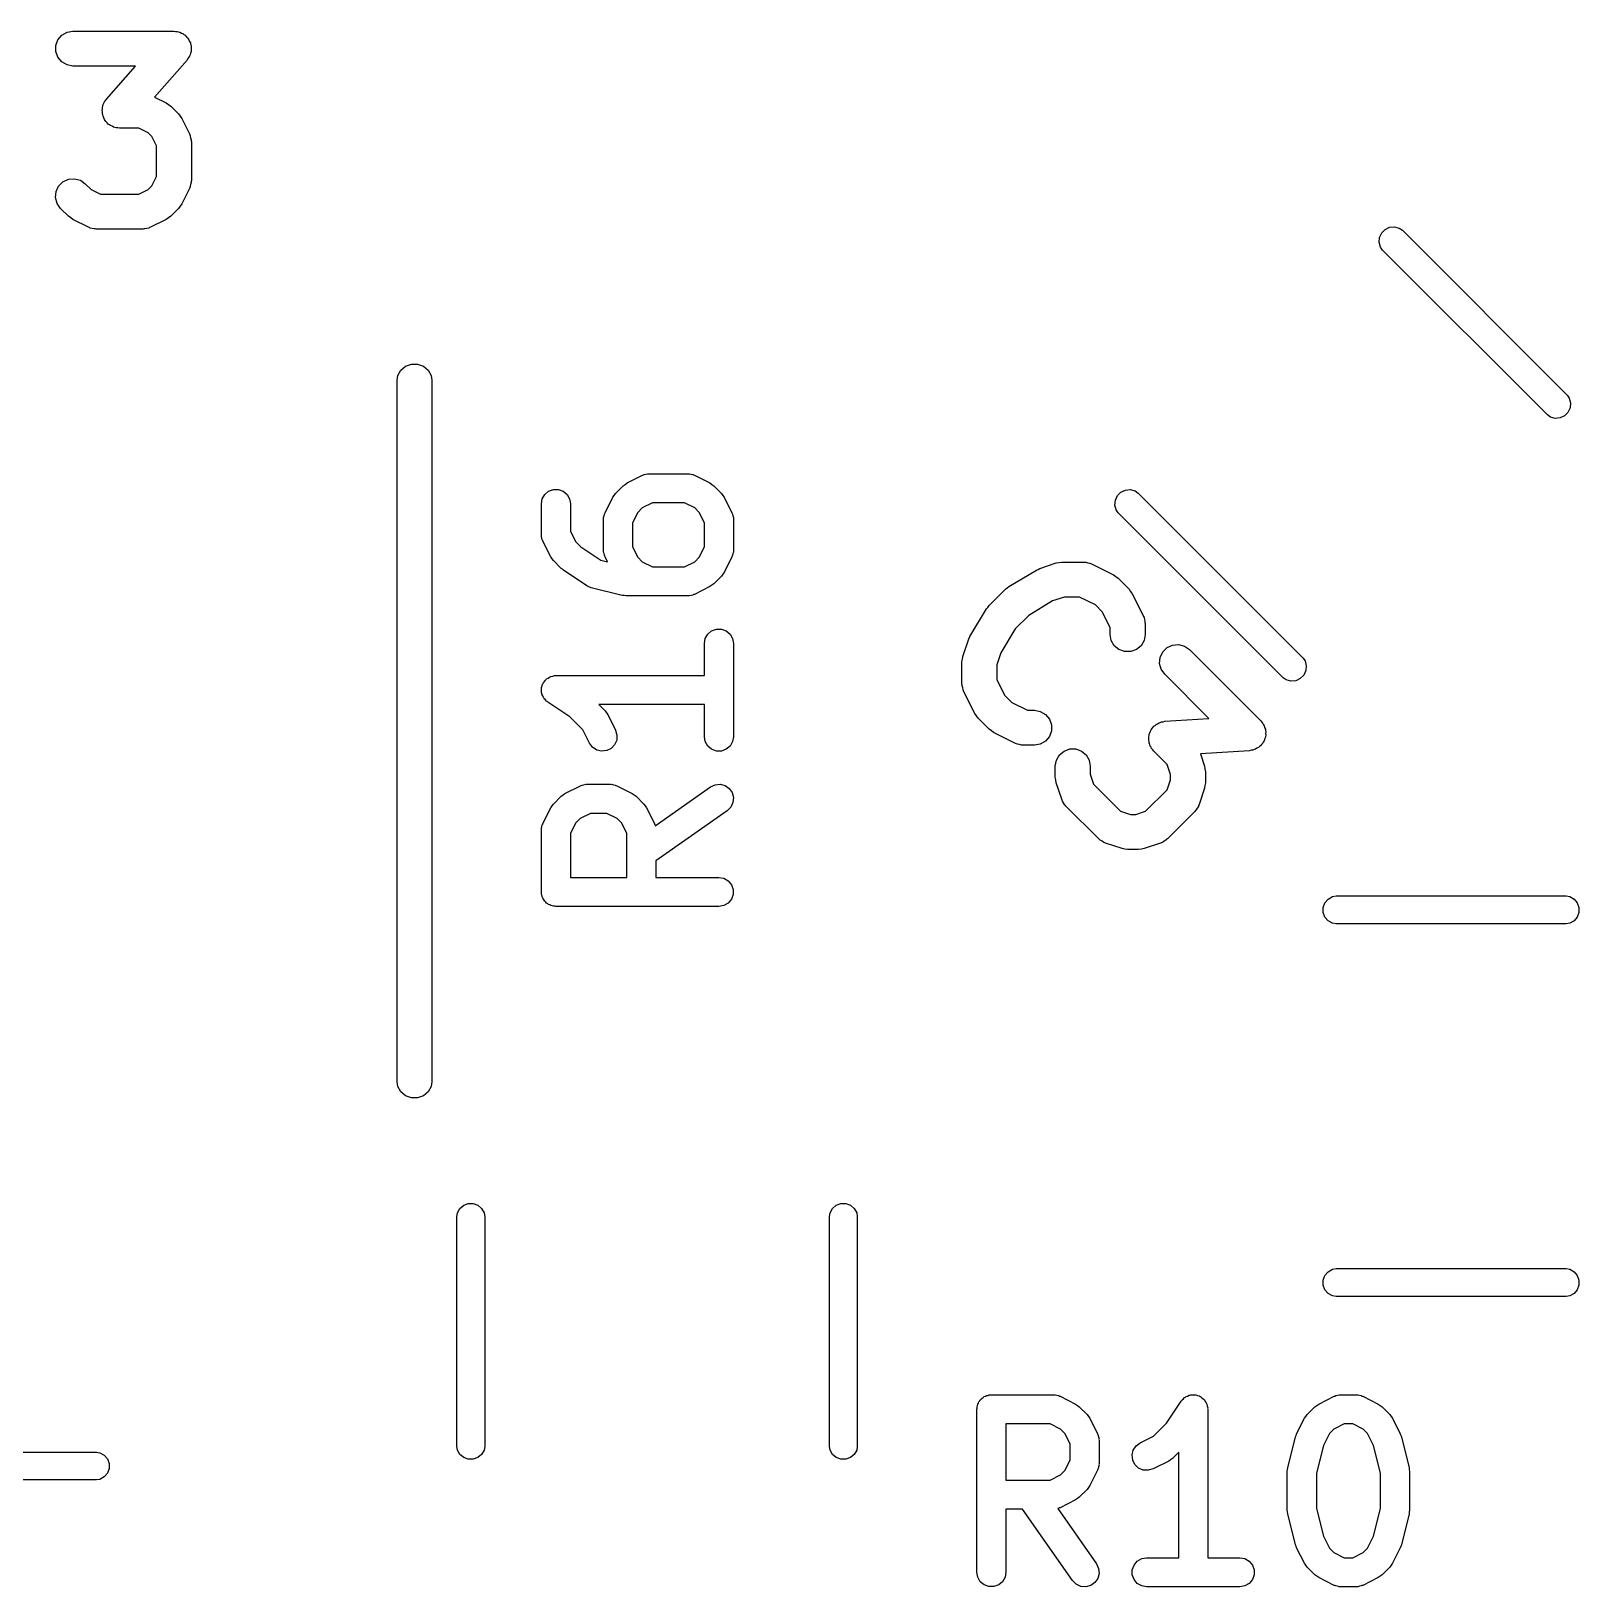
# Model space of a CAD drawing. Extents: x 53.5 to 86.5, y -85.9 to -41.
# Drawn here: x 62.44 to 69.08, y -76.93 to -70.26 of the extents above; entities that cross this region are included whole.
import ezdxf

# ---------------------------------------------------------------- set-up
doc = ezdxf.new("R2010")
doc.units = 0
doc.header["$MEASUREMENT"] = 0
doc.layers.add('BLACK', color=7, linetype='CONTINUOUS')

msp = doc.modelspace()

# ---------------------------------------------------------------- linework, layer by layer
at = {"layer": 'BLACK', "linetype": 'CONTINUOUS'}
for p, q in [((62.5691, -70.2728), (62.5917, -70.2598)), ((62.5917, -70.2598), (62.6173, -70.2553)), ((62.6173, -70.2553), (63.0507, -70.2553)), ((63.0507, -70.2553), (63.0579, -70.2565)), ((63.0579, -70.2565), (63.0652, -70.2567)), ((63.0652, -70.2567), (63.0706, -70.2588)), ((63.0706, -70.2588), (63.0763, -70.2598)), ((63.0763, -70.2598), (63.0827, -70.2635)), ((63.0827, -70.2635), (63.0895, -70.2661)), ((63.0895, -70.2661), (63.0939, -70.2699)), ((62.5435, -70.3172), (62.5524, -70.2928)), ((62.5435, -70.3433), (62.5435, -70.3172)), ((62.5524, -70.2928), (62.5691, -70.2728)), ((63.0939, -70.2699), (63.0989, -70.2728)), ((63.0989, -70.2728), (63.1036, -70.2784)), ((63.1036, -70.2784), (63.1091, -70.2833)), ((63.1091, -70.2833), (63.1119, -70.2883)), ((63.1119, -70.2883), (63.1156, -70.2928)), ((63.1156, -70.2928), (63.1181, -70.2997)), ((63.1181, -70.2997), (63.1217, -70.3061)), ((63.1217, -70.3061), (63.1225, -70.3118)), ((63.1225, -70.3118), (63.1245, -70.3172)), ((63.1245, -70.3172), (63.1245, -70.3246)), ((63.1245, -70.3246), (63.1256, -70.3318)), ((63.1256, -70.3318), (63.1245, -70.3375)), ((62.5524, -70.3678), (62.5435, -70.3433)), ((62.5691, -70.3877), (62.5524, -70.3678)), ((62.5917, -70.4007), (62.5691, -70.3877)), ((62.6173, -70.4053), (62.5917, -70.4007)), ((63.1071, -70.3797), (62.9681, -70.5385)), ((63.1109, -70.3734), (63.1071, -70.3797)), ((63.1156, -70.3678), (63.1109, -70.3734)), ((63.1176, -70.3623), (63.1156, -70.3678)), ((63.1206, -70.3574), (63.1176, -70.3623)), ((63.122, -70.3502), (63.1206, -70.3574)), ((63.1245, -70.3433), (63.122, -70.3502)), ((63.1245, -70.3375), (63.1245, -70.3433)), ((62.8854, -70.4053), (62.6173, -70.4053)), ((62.7609, -70.5475), (62.8854, -70.4053)), ((62.7423, -70.5954), (62.7435, -70.5897)), ((62.7435, -70.6026), (62.7423, -70.5954)), ((62.7435, -70.5839), (62.746, -70.577)), ((62.7435, -70.5897), (62.7435, -70.5839)), ((62.746, -70.577), (62.7474, -70.5698)), ((62.7474, -70.5698), (62.7504, -70.5649)), ((62.7504, -70.5649), (62.7524, -70.5594)), ((62.7524, -70.5594), (62.7571, -70.5538)), ((62.7571, -70.5538), (62.7609, -70.5475)), ((62.9681, -70.5385), (63.0175, -70.5632)), ((63.0175, -70.5632), (63.0272, -70.5703)), ((63.0272, -70.5703), (63.037, -70.5772)), ((63.037, -70.5772), (63.0704, -70.6106)), ((62.7435, -70.61), (62.7435, -70.6026)), ((62.7455, -70.6154), (62.7435, -70.61)), ((62.7463, -70.6211), (62.7455, -70.6154)), ((62.7499, -70.6275), (62.7463, -70.6211)), ((62.7524, -70.6344), (62.7499, -70.6275)), ((62.7561, -70.6389), (62.7524, -70.6344)), ((62.7589, -70.6439), (62.7561, -70.6389)), ((62.7644, -70.6488), (62.7589, -70.6439)), ((62.7691, -70.6544), (62.7644, -70.6488)), ((62.7741, -70.6573), (62.7691, -70.6544)), ((62.7785, -70.6611), (62.7741, -70.6573)), ((62.7853, -70.6637), (62.7785, -70.6611)), ((62.7917, -70.6674), (62.7853, -70.6637)), ((62.7974, -70.6684), (62.7917, -70.6674)), ((62.8028, -70.6705), (62.7974, -70.6684)), ((63.0704, -70.6106), (63.0773, -70.6204)), ((63.0773, -70.6204), (63.0844, -70.6301)), ((63.0844, -70.6301), (63.1177, -70.6967)), ((62.8101, -70.6707), (62.8028, -70.6705)), ((62.8173, -70.6719), (62.8101, -70.6707)), ((62.8996, -70.6719), (62.8173, -70.6719)), ((62.9396, -70.6919), (62.8996, -70.6719)), ((62.9557, -70.708), (62.9396, -70.6919)), ((62.9757, -70.748), (62.9557, -70.708)), ((63.1177, -70.6967), (63.119, -70.7009)), ((63.119, -70.7009), (63.1211, -70.7046)), ((63.1211, -70.7046), (63.1227, -70.7133)), ((63.1227, -70.7133), (63.1252, -70.7217)), ((63.1252, -70.7217), (63.1249, -70.726)), ((63.1249, -70.726), (63.1257, -70.7303)), ((63.1257, -70.7303), (63.1257, -70.8969)), ((62.9757, -70.8792), (62.9757, -70.748)), ((62.5449, -70.9442), (62.5559, -70.9206)), ((62.5559, -70.9206), (62.5743, -70.9022)), ((62.5743, -70.9022), (62.5979, -70.8912)), ((62.5979, -70.8912), (62.6239, -70.8889)), ((62.6239, -70.8889), (62.649, -70.8956)), ((62.649, -70.8956), (62.6704, -70.9106)), ((62.6704, -70.9106), (62.6951, -70.9353)), ((62.6951, -70.9353), (62.735, -70.9553)), ((62.8996, -70.9553), (62.9396, -70.9353)), ((62.9396, -70.9353), (62.9557, -70.9192)), ((62.9557, -70.9192), (62.9757, -70.8792)), ((63.1177, -70.9305), (63.0844, -70.9971)), ((63.119, -70.9263), (63.1177, -70.9305)), ((63.1211, -70.9226), (63.119, -70.9263)), ((63.1227, -70.9139), (63.1211, -70.9226)), ((63.1252, -70.9055), (63.1227, -70.9139)), ((63.1257, -70.8969), (63.1249, -70.9012)), ((63.1249, -70.9012), (63.1252, -70.9055)), ((62.5426, -70.9701), (62.5449, -70.9442)), ((62.5494, -70.9953), (62.5426, -70.9701)), ((62.5643, -71.0166), (62.5494, -70.9953)), ((62.735, -70.9553), (62.8996, -70.9553)), ((63.0844, -70.9971), (63.0773, -71.0068)), ((62.5976, -71.05), (62.5643, -71.0166)), ((62.6075, -71.0569), (62.5976, -71.05)), ((62.6171, -71.064), (62.6075, -71.0569)), ((62.6838, -71.0973), (62.6171, -71.064)), ((63.0175, -71.064), (62.9509, -71.0973)), ((63.0272, -71.0569), (63.0175, -71.064)), ((63.037, -71.05), (63.0272, -71.0569)), ((63.0704, -71.0166), (63.037, -71.05)), ((63.0773, -71.0068), (63.0704, -71.0166)), ((62.6879, -71.0986), (62.6838, -71.0973)), ((62.6917, -71.1007), (62.6879, -71.0986)), ((62.7003, -71.1023), (62.6917, -71.1007)), ((62.7088, -71.1048), (62.7003, -71.1023)), ((62.7131, -71.1045), (62.7088, -71.1048)), ((62.7173, -71.1053), (62.7131, -71.1045)), ((62.9173, -71.1053), (62.7173, -71.1053)), ((62.9216, -71.1045), (62.9173, -71.1053)), ((62.9259, -71.1048), (62.9216, -71.1045)), ((62.9343, -71.1023), (62.9259, -71.1048)), ((62.943, -71.1007), (62.9343, -71.1023)), ((62.9467, -71.0986), (62.943, -71.1007)), ((62.9509, -71.0973), (62.9467, -71.0986)), ((68.2287, -71.1407), (68.2376, -71.1216)), ((68.2376, -71.1216), (68.2526, -71.1066)), ((68.2526, -71.1066), (68.2718, -71.0977)), ((68.2718, -71.0977), (68.2928, -71.0958)), ((68.2928, -71.0958), (68.3133, -71.1013)), ((68.3133, -71.1013), (68.3263, -71.1104)), ((68.3263, -71.1104), (69.034, -71.8184)), ((68.2268, -71.1618), (68.2287, -71.1407)), ((68.2323, -71.1822), (68.2268, -71.1618)), ((68.2414, -71.1952), (68.2323, -71.1822)), ((68.9491, -71.9032), (68.2414, -71.1952)), ((64.009, -71.7534), (64.0124, -71.734)), ((64.0124, -71.734), (64.0257, -71.711)), ((64.0257, -71.711), (64.0459, -71.694)), ((64.0459, -71.694), (64.0708, -71.685)), ((64.0708, -71.685), (64.0972, -71.685)), ((64.0972, -71.685), (64.1221, -71.694)), ((64.1221, -71.694), (64.1423, -71.711)), ((64.1423, -71.711), (64.1556, -71.734)), ((64.1556, -71.734), (64.159, -71.7534)), ((64.009, -74.7666), (64.009, -71.7534)), ((64.159, -71.7534), (64.159, -74.7666)), ((69.034, -71.8184), (69.0431, -71.8314)), ((69.0431, -71.8314), (69.0485, -71.8518)), ((69.0485, -71.8518), (69.0467, -71.8729)), ((68.9621, -71.9123), (68.9491, -71.9032)), ((68.9825, -71.9178), (68.9621, -71.9123)), ((69.0036, -71.916), (68.9825, -71.9178)), ((69.0228, -71.907), (69.0036, -71.916)), ((69.0377, -71.8921), (69.0228, -71.907)), ((69.0467, -71.8729), (69.0377, -71.8921)), ((64.9806, -72.207), (64.9888, -72.2013)), ((64.9888, -72.2013), (64.9968, -72.1953)), ((64.9968, -72.1953), (65.0635, -72.162)), ((65.0635, -72.162), (65.067, -72.1609)), ((65.067, -72.1609), (65.0701, -72.1591)), ((65.0701, -72.1591), (65.0773, -72.1579)), ((65.0773, -72.1579), (65.0843, -72.1558)), ((65.0843, -72.1558), (65.0879, -72.156)), ((65.0879, -72.156), (65.0915, -72.1554)), ((65.0915, -72.1554), (65.2581, -72.1554)), ((65.2581, -72.1554), (65.2617, -72.156)), ((65.2617, -72.156), (65.2653, -72.1558)), ((65.2653, -72.1558), (65.2723, -72.1579)), ((65.2723, -72.1579), (65.2795, -72.1591)), ((65.2795, -72.1591), (65.2826, -72.1609)), ((65.2826, -72.1609), (65.2861, -72.162)), ((65.2861, -72.162), (65.3528, -72.1953)), ((65.3528, -72.1953), (65.3608, -72.2013)), ((65.3608, -72.2013), (65.369, -72.207)), ((64.629, -72.2845), (64.6327, -72.2632)), ((64.6327, -72.2632), (64.6436, -72.2444)), ((64.6436, -72.2444), (64.6602, -72.2304)), ((64.6602, -72.2304), (64.6806, -72.223)), ((64.6806, -72.223), (64.7023, -72.223)), ((64.7023, -72.223), (64.7227, -72.2304)), ((64.7227, -72.2304), (64.7393, -72.2444)), ((64.7393, -72.2444), (64.7502, -72.2632)), ((64.7502, -72.2632), (64.754, -72.2845)), ((64.9022, -72.3232), (64.9356, -72.2566)), ((64.9356, -72.2566), (64.9415, -72.2485)), ((64.9415, -72.2485), (64.9473, -72.2403)), ((64.9473, -72.2403), (64.9806, -72.207)), ((65.369, -72.207), (65.4023, -72.2403)), ((65.4023, -72.2403), (65.4081, -72.2485)), ((65.4081, -72.2485), (65.414, -72.2566)), ((65.414, -72.2566), (65.4474, -72.3233)), ((67.0921, -72.2899), (67.0939, -72.2689)), ((67.0939, -72.2689), (67.1029, -72.2497)), ((67.1029, -72.2497), (67.1178, -72.2347)), ((67.1178, -72.2347), (67.137, -72.2258)), ((67.137, -72.2258), (67.1581, -72.2239)), ((67.1581, -72.2239), (67.1785, -72.2294)), ((67.1785, -72.2294), (67.1915, -72.2385)), ((67.1915, -72.2385), (67.8992, -72.9465)), ((64.629, -72.4179), (64.629, -72.2845)), ((64.754, -72.2845), (64.754, -72.4031)), ((64.896, -72.3441), (64.8981, -72.337)), ((64.8981, -72.337), (64.8994, -72.3298)), ((64.8994, -72.3298), (64.9012, -72.3267)), ((64.9012, -72.3267), (64.9022, -72.3232)), ((65.0428, -72.3216), (65.0206, -72.366)), ((65.0618, -72.3026), (65.0428, -72.3216)), ((65.1062, -72.2804), (65.0618, -72.3026)), ((65.2434, -72.2804), (65.1062, -72.2804)), ((65.2878, -72.3026), (65.2434, -72.2804)), ((65.3068, -72.3216), (65.2878, -72.3026)), ((65.329, -72.366), (65.3068, -72.3216)), ((65.4474, -72.3233), (65.4484, -72.3267)), ((65.4484, -72.3267), (65.4502, -72.3298)), ((65.4502, -72.3298), (65.4515, -72.337)), ((65.4515, -72.337), (65.4536, -72.3441)), ((67.0975, -72.3104), (67.0921, -72.2899)), ((67.1066, -72.3233), (67.0975, -72.3104)), ((67.8144, -73.0314), (67.1066, -72.3233)), ((64.754, -72.4031), (64.7762, -72.4475)), ((64.8956, -72.3512), (64.8963, -72.3477)), ((64.8956, -72.4845), (64.8956, -72.3512)), ((64.8963, -72.3477), (64.896, -72.3441)), ((65.0206, -72.366), (65.0206, -72.4698)), ((65.329, -72.4698), (65.329, -72.366)), ((65.4536, -72.3441), (65.4533, -72.3477)), ((65.4533, -72.3477), (65.454, -72.3512)), ((65.454, -72.3512), (65.454, -72.4845)), ((64.6296, -72.4214), (64.629, -72.4179)), ((64.6294, -72.425), (64.6296, -72.4214)), ((64.6315, -72.432), (64.6294, -72.425)), ((64.6327, -72.4392), (64.6315, -72.432)), ((64.6345, -72.4424), (64.6327, -72.4392)), ((64.6356, -72.4458), (64.6345, -72.4424)), ((64.6689, -72.5125), (64.6356, -72.4458)), ((64.7762, -72.4475), (64.798, -72.4693)), ((64.798, -72.4693), (64.8838, -72.5265)), ((65.0206, -72.4698), (65.0428, -72.5142)), ((65.3068, -72.5142), (65.329, -72.4698)), ((64.6749, -72.5205), (64.6689, -72.5125)), ((64.6806, -72.5287), (64.6749, -72.5205)), ((64.7139, -72.5621), (64.6806, -72.5287)), ((64.8838, -72.5265), (64.9129, -72.5338)), ((64.8963, -72.4881), (64.8956, -72.4845)), ((64.896, -72.4917), (64.8963, -72.4881)), ((64.8981, -72.4987), (64.896, -72.4917)), ((64.8994, -72.5059), (64.8981, -72.4987)), ((64.9012, -72.509), (64.8994, -72.5059)), ((64.9022, -72.5125), (64.9012, -72.509)), ((64.9129, -72.5338), (64.9022, -72.5125)), ((65.0428, -72.5142), (65.0618, -72.5332)), ((65.0618, -72.5332), (65.1062, -72.5554)), ((65.2434, -72.5554), (65.2878, -72.5332)), ((65.2878, -72.5332), (65.3068, -72.5142)), ((65.4474, -72.5125), (65.414, -72.5792)), ((65.4484, -72.509), (65.4474, -72.5125)), ((65.4502, -72.5059), (65.4484, -72.509)), ((65.4515, -72.4987), (65.4502, -72.5059)), ((65.4536, -72.4917), (65.4515, -72.4987)), ((65.454, -72.4845), (65.4533, -72.4881)), ((65.4533, -72.4881), (65.4536, -72.4917)), ((66.7693, -72.5623), (66.8401, -72.5387)), ((66.8401, -72.5387), (66.8519, -72.537)), ((66.8519, -72.537), (66.8638, -72.5349)), ((66.8638, -72.5349), (66.9581, -72.5349)), ((66.9581, -72.5349), (66.9623, -72.5356)), ((66.9623, -72.5356), (66.9666, -72.5354)), ((66.9666, -72.5354), (66.9751, -72.5379)), ((66.9751, -72.5379), (66.9837, -72.5394)), ((64.719, -72.5656), (64.7139, -72.5621)), ((64.7235, -72.5699), (64.719, -72.5656)), ((64.8235, -72.6365), (64.7235, -72.5699)), ((65.1062, -72.5554), (65.2434, -72.5554)), ((65.4023, -72.5954), (65.369, -72.6287)), ((65.4081, -72.5872), (65.4023, -72.5954)), ((65.414, -72.5792), (65.4081, -72.5872)), ((66.6366, -72.6399), (66.7545, -72.5691)), ((66.7545, -72.5691), (66.7621, -72.5662)), ((66.7621, -72.5662), (66.7693, -72.5623)), ((66.9837, -72.5394), (66.9875, -72.5416)), ((66.9875, -72.5416), (66.9916, -72.5428)), ((66.9916, -72.5428), (67.0859, -72.5899)), ((67.0859, -72.5899), (67.0955, -72.5971)), ((67.0955, -72.5971), (67.1054, -72.604)), ((67.1054, -72.604), (67.1525, -72.6511)), ((64.8332, -72.6408), (64.8235, -72.6365)), ((64.843, -72.6452), (64.8332, -72.6408)), ((64.9763, -72.6785), (64.843, -72.6452)), ((65.3528, -72.6404), (65.2861, -72.6738)), ((65.3608, -72.6345), (65.3528, -72.6404)), ((65.369, -72.6287), (65.3608, -72.6345)), ((66.5515, -72.7218), (66.6222, -72.6511)), ((66.6222, -72.6511), (66.6297, -72.6459)), ((66.6297, -72.6459), (66.6366, -72.6399)), ((67.1525, -72.6511), (67.1594, -72.661)), ((67.1594, -72.661), (67.1666, -72.6706)), ((67.1666, -72.6706), (67.2137, -72.7649)), ((64.9839, -72.679), (64.9763, -72.6785)), ((64.9915, -72.6804), (64.9839, -72.679)), ((65.2581, -72.6804), (64.9915, -72.6804)), ((65.2617, -72.6797), (65.2581, -72.6804)), ((65.2653, -72.68), (65.2617, -72.6797)), ((65.2723, -72.6779), (65.2653, -72.68)), ((65.2795, -72.6766), (65.2723, -72.6779)), ((65.2826, -72.6748), (65.2795, -72.6766)), ((65.2861, -72.6738), (65.2826, -72.6748)), ((66.4695, -72.8541), (66.5402, -72.7363)), ((66.5402, -72.7363), (66.5462, -72.7294)), ((66.5462, -72.7294), (66.5515, -72.7218)), ((66.8246, -72.702), (66.7217, -72.7637)), ((66.8759, -72.6849), (66.8246, -72.702)), ((66.9404, -72.6849), (66.8759, -72.6849)), ((67.0079, -72.7187), (66.9404, -72.6849)), ((67.0378, -72.7486), (67.0079, -72.7187)), ((66.7217, -72.7637), (66.6641, -72.8214)), ((67.0716, -72.8162), (67.0378, -72.7486)), ((67.2137, -72.7649), (67.2149, -72.769)), ((67.2149, -72.769), (67.2171, -72.7728)), ((67.2171, -72.7728), (67.2186, -72.7814)), ((67.2186, -72.7814), (67.2211, -72.7899)), ((67.2211, -72.7899), (67.2209, -72.7942)), ((67.2209, -72.7942), (67.2216, -72.7984)), ((67.2216, -72.7984), (67.2216, -72.8456)), ((65.329, -72.8845), (65.3327, -72.8632)), ((65.3327, -72.8632), (65.3436, -72.8444)), ((65.3436, -72.8444), (65.3602, -72.8304)), ((65.3602, -72.8304), (65.3806, -72.823)), ((65.3806, -72.823), (65.4023, -72.823)), ((65.4023, -72.823), (65.4227, -72.8304)), ((65.4227, -72.8304), (65.4393, -72.8444)), ((65.4393, -72.8444), (65.4502, -72.8632)), ((65.4502, -72.8632), (65.454, -72.8845)), ((66.4391, -72.9397), (66.4626, -72.869)), ((66.4626, -72.869), (66.4665, -72.8618)), ((66.4665, -72.8618), (66.4695, -72.8541)), ((66.6641, -72.8214), (66.6023, -72.9243)), ((67.0716, -72.8456), (67.0716, -72.8162)), ((67.0761, -72.8712), (67.0716, -72.8456)), ((67.0892, -72.8938), (67.0761, -72.8712)), ((67.2171, -72.8712), (67.2041, -72.8938)), ((67.2216, -72.8456), (67.2171, -72.8712)), ((65.329, -73.022), (65.329, -72.8845)), ((65.454, -72.8845), (65.454, -73.2845)), ((66.4373, -72.9516), (66.4391, -72.9397)), ((66.6023, -72.9243), (66.5852, -72.9756)), ((67.1091, -72.9105), (67.0892, -72.8938)), ((67.1336, -72.9194), (67.1091, -72.9105)), ((67.1596, -72.9194), (67.1336, -72.9194)), ((67.1841, -72.9105), (67.1596, -72.9194)), ((67.2041, -72.8938), (67.1841, -72.9105)), ((67.2863, -72.944), (67.2973, -72.9204)), ((67.2973, -72.9204), (67.3157, -72.902)), ((67.3157, -72.902), (67.3393, -72.891)), ((67.3393, -72.891), (67.3653, -72.8887)), ((67.3653, -72.8887), (67.3904, -72.8955)), ((67.3904, -72.8955), (67.4118, -72.9104)), ((67.4118, -72.9104), (67.7182, -73.2168)), ((66.4352, -72.9634), (66.4373, -72.9516)), ((66.4352, -73.0577), (66.4352, -72.9634)), ((66.5852, -72.9756), (66.5852, -73.04)), ((67.284, -72.97), (67.2863, -72.944)), ((67.2908, -72.9951), (67.284, -72.97)), ((67.3057, -73.0165), (67.2908, -72.9951)), ((67.8992, -72.9465), (67.9083, -72.9595)), ((67.9119, -73.001), (67.903, -73.0202)), ((67.9083, -72.9595), (67.9138, -72.9799)), ((67.9138, -72.9799), (67.9119, -73.001)), ((64.6299, -73.0737), (64.6325, -73.0667)), ((64.6299, -73.0771), (64.6299, -73.0737)), ((64.6325, -73.0667), (64.6342, -73.0594)), ((64.6342, -73.0594), (64.6362, -73.0565)), ((64.6362, -73.0565), (64.6373, -73.0533)), ((64.6373, -73.0533), (64.6421, -73.0476)), ((64.6421, -73.0476), (64.6463, -73.0414)), ((64.6463, -73.0414), (64.6491, -73.0393)), ((64.6491, -73.0393), (64.6513, -73.0367)), ((64.6513, -73.0367), (64.6578, -73.0329)), ((64.6578, -73.0329), (64.6638, -73.0285)), ((64.6638, -73.0285), (64.6671, -73.0275)), ((64.6671, -73.0275), (64.6701, -73.0258)), ((64.6701, -73.0258), (64.6774, -73.0245)), ((64.6774, -73.0245), (64.6846, -73.0224)), ((64.6846, -73.0224), (64.6881, -73.0226)), ((64.6881, -73.0226), (64.6915, -73.022)), ((64.6915, -73.022), (65.329, -73.022)), ((66.436, -73.062), (66.4352, -73.0577)), ((66.4357, -73.0663), (66.436, -73.062)), ((66.4382, -73.0747), (66.4357, -73.0663)), ((66.5852, -73.04), (66.619, -73.1076)), ((67.4953, -73.206), (67.3057, -73.0165)), ((67.8273, -73.0404), (67.8144, -73.0314)), ((67.8478, -73.0459), (67.8273, -73.0404)), ((67.8688, -73.0441), (67.8478, -73.0459)), ((67.888, -73.0351), (67.8688, -73.0441)), ((67.903, -73.0202), (67.888, -73.0351)), ((64.6291, -73.0805), (64.6299, -73.0771)), ((64.6299, -73.0879), (64.6291, -73.0805)), ((64.6299, -73.0954), (64.6299, -73.0879)), ((64.6311, -73.0986), (64.6299, -73.0954)), ((64.6315, -73.1021), (64.6311, -73.0986)), ((64.6348, -73.1088), (64.6315, -73.1021)), ((64.6373, -73.1158), (64.6348, -73.1088)), ((64.6396, -73.1184), (64.6373, -73.1158)), ((64.6411, -73.1215), (64.6396, -73.1184)), ((64.6465, -73.1267), (64.6411, -73.1215)), ((64.6513, -73.1324), (64.6465, -73.1267)), ((64.6543, -73.1341), (64.6513, -73.1324)), ((64.6568, -73.1365), (64.6543, -73.1341)), ((64.7516, -73.1998), (64.6568, -73.1365)), ((66.4397, -73.0834), (66.4382, -73.0747)), ((66.4419, -73.0871), (66.4397, -73.0834)), ((66.4431, -73.0913), (66.4419, -73.0871)), ((66.4903, -73.1855), (66.4431, -73.0913)), ((66.619, -73.1076), (66.6489, -73.1375)), ((66.6489, -73.1375), (66.7165, -73.1713)), ((64.8068, -73.2549), (64.7516, -73.1998)), ((65.329, -73.147), (64.8757, -73.147)), ((64.8757, -73.147), (64.9023, -73.1737)), ((64.9023, -73.1737), (64.9081, -73.1819)), ((64.9081, -73.1819), (64.914, -73.1899)), ((64.914, -73.1899), (64.9474, -73.2566)), ((65.329, -73.2845), (65.329, -73.147)), ((66.4974, -73.1952), (66.4903, -73.1855)), ((66.5043, -73.205), (66.4974, -73.1952)), ((66.5515, -73.2522), (66.5043, -73.205)), ((66.7165, -73.1713), (66.7459, -73.1713)), ((66.7459, -73.1713), (66.7716, -73.1758)), ((66.7716, -73.1758), (66.7941, -73.1888)), ((66.7941, -73.1888), (66.8109, -73.2088)), ((67.3066, -73.2186), (67.4953, -73.206)), ((64.8356, -73.3125), (64.8068, -73.2549)), ((64.9474, -73.2566), (64.9536, -73.2774)), ((66.5613, -73.2591), (66.5515, -73.2522)), ((66.571, -73.2662), (66.5613, -73.2591)), ((66.6652, -73.3134), (66.571, -73.2662)), ((66.8109, -73.2088), (66.8198, -73.2333)), ((66.8198, -73.2593), (66.8109, -73.2838)), ((66.8198, -73.2333), (66.8198, -73.2593)), ((67.2387, -73.2798), (67.2392, -73.274)), ((67.2392, -73.274), (67.2423, -73.2674)), ((67.2423, -73.2674), (67.2443, -73.2603)), ((67.2443, -73.2603), (67.2477, -73.2557)), ((67.2477, -73.2557), (67.2502, -73.2504)), ((67.2502, -73.2504), (67.2554, -73.2452)), ((67.2554, -73.2452), (67.2597, -73.2393)), ((67.2597, -73.2393), (67.2645, -73.2361)), ((67.2645, -73.2361), (67.2686, -73.232)), ((67.2686, -73.232), (67.2752, -73.2289)), ((67.2752, -73.2289), (67.2813, -73.2248)), ((67.2813, -73.2248), (67.287, -73.2234)), ((67.287, -73.2234), (67.2922, -73.221)), ((67.2922, -73.221), (67.2995, -73.2203)), ((67.2995, -73.2203), (67.3066, -73.2186)), ((67.7182, -73.2168), (67.7224, -73.2228)), ((67.7224, -73.2228), (67.7275, -73.2281)), ((67.7275, -73.2281), (67.7298, -73.2334)), ((67.7298, -73.2334), (67.7331, -73.2382)), ((67.7331, -73.2382), (67.735, -73.2452)), ((67.735, -73.2452), (67.738, -73.2519)), ((67.738, -73.2519), (67.7384, -73.2577)), ((67.7384, -73.2577), (67.7399, -73.2633)), ((67.7399, -73.2633), (67.7392, -73.2706)), ((67.7392, -73.2706), (67.7397, -73.2779)), ((64.8485, -73.3299), (64.8356, -73.3125)), ((64.8666, -73.3419), (64.8485, -73.3299)), ((64.9287, -73.3347), (64.9093, -73.3444)), ((64.9436, -73.319), (64.9287, -73.3347)), ((64.9523, -73.2991), (64.9436, -73.319)), ((64.9536, -73.2774), (64.9523, -73.2991)), ((65.3327, -73.3059), (65.329, -73.2845)), ((65.3436, -73.3247), (65.3327, -73.3059)), ((65.3602, -73.3387), (65.3436, -73.3247)), ((65.3806, -73.3461), (65.3602, -73.3387)), ((65.4227, -73.3387), (65.4023, -73.3461)), ((65.4393, -73.3247), (65.4227, -73.3387)), ((65.4502, -73.3059), (65.4393, -73.3247)), ((65.454, -73.2845), (65.4502, -73.3059)), ((66.6694, -73.3146), (66.6652, -73.3134)), ((66.6731, -73.3168), (66.6694, -73.3146)), ((66.6818, -73.3183), (66.6731, -73.3168)), ((66.6902, -73.3208), (66.6818, -73.3183)), ((66.6945, -73.3205), (66.6902, -73.3208)), ((66.6988, -73.3213), (66.6945, -73.3205)), ((66.7459, -73.3213), (66.6988, -73.3213)), ((66.7716, -73.3168), (66.7459, -73.3213)), ((66.7941, -73.3037), (66.7716, -73.3168)), ((66.8109, -73.2838), (66.7941, -73.3037)), ((66.8734, -73.3463), (66.8979, -73.3374)), ((66.8979, -73.3374), (66.9239, -73.3374)), ((66.9239, -73.3374), (66.9484, -73.3463)), ((67.2369, -73.3), (67.2375, -73.2927)), ((67.2384, -73.3055), (67.2369, -73.3)), ((67.237, -73.2853), (67.2387, -73.2798)), ((67.2375, -73.2927), (67.237, -73.2853)), ((67.2388, -73.3113), (67.2384, -73.3055)), ((67.2417, -73.318), (67.2388, -73.3113)), ((67.2436, -73.3251), (67.2417, -73.318)), ((67.247, -73.3299), (67.2436, -73.3251)), ((67.2493, -73.3352), (67.247, -73.3299)), ((67.2544, -73.3404), (67.2493, -73.3352)), ((67.2586, -73.3465), (67.2544, -73.3404)), ((67.6898, -73.3398), (67.6846, -73.3423)), ((67.6954, -73.3385), (67.6898, -73.3398)), ((67.7015, -73.3344), (67.6954, -73.3385)), ((67.7082, -73.3313), (67.7015, -73.3344)), ((67.7123, -73.3272), (67.7082, -73.3313)), ((67.7171, -73.324), (67.7123, -73.3272)), ((67.7214, -73.3181), (67.7171, -73.324)), ((67.7266, -73.3129), (67.7214, -73.3181)), ((67.7291, -73.3076), (67.7266, -73.3129)), ((67.7325, -73.3029), (67.7291, -73.3076)), ((67.7345, -73.2959), (67.7325, -73.3029)), ((67.7376, -73.2893), (67.7345, -73.2959)), ((67.7381, -73.2835), (67.7376, -73.2893)), ((67.7397, -73.2779), (67.7381, -73.2835)), ((64.8877, -73.3469), (64.8666, -73.3419)), ((64.9093, -73.3444), (64.8877, -73.3469)), ((65.4023, -73.3461), (65.3806, -73.3461)), ((66.8359, -73.4113), (66.8404, -73.3856)), ((66.8404, -73.3856), (66.8535, -73.3631)), ((66.8535, -73.3631), (66.8734, -73.3463)), ((66.9484, -73.3463), (66.9684, -73.3631)), ((66.9684, -73.3631), (66.9814, -73.3856)), ((66.9814, -73.3856), (66.9859, -73.4113)), ((67.3168, -73.4046), (67.2586, -73.3465)), ((67.3309, -73.447), (67.3168, -73.4046)), ((67.6702, -73.3447), (67.4596, -73.3587)), ((67.4596, -73.3587), (67.477, -73.4111)), ((67.6773, -73.3429), (67.6702, -73.3447)), ((67.6846, -73.3423), (67.6773, -73.3429)), ((66.8359, -73.4584), (66.8359, -73.4113)), ((66.838, -73.4703), (66.8359, -73.4584)), ((66.8398, -73.4821), (66.838, -73.4703)), ((66.9859, -73.4113), (66.9859, -73.4462)), ((66.9859, -73.4462), (67, -73.4886)), ((67.3168, -73.5122), (67.3309, -73.4698)), ((67.3309, -73.4698), (67.3309, -73.447)), ((67.477, -73.4111), (67.4788, -73.423)), ((67.4788, -73.423), (67.4809, -73.4348)), ((67.4809, -73.4348), (67.4809, -73.482)), ((64.6806, -73.5737), (64.7139, -73.5403)), ((64.7139, -73.5403), (64.7221, -73.5346)), ((64.7221, -73.5346), (64.7302, -73.5286)), ((64.7302, -73.5286), (64.7968, -73.4953)), ((64.7968, -73.4953), (64.8003, -73.4943)), ((64.8003, -73.4943), (64.8034, -73.4925)), ((64.8034, -73.4925), (64.8106, -73.4912)), ((64.8106, -73.4912), (64.8177, -73.4891)), ((64.8177, -73.4891), (64.8213, -73.4893)), ((64.8213, -73.4893), (64.8248, -73.4887)), ((64.8248, -73.4887), (64.9248, -73.4887)), ((64.9248, -73.4887), (64.9283, -73.4893)), ((64.9283, -73.4893), (64.9319, -73.4891)), ((64.9319, -73.4891), (64.939, -73.4912)), ((64.939, -73.4912), (64.9462, -73.4925)), ((64.9462, -73.4925), (64.9493, -73.4943)), ((64.9493, -73.4943), (64.9528, -73.4953)), ((64.9528, -73.4953), (65.0194, -73.5286)), ((65.0194, -73.5286), (65.0275, -73.5346)), ((65.0275, -73.5346), (65.0357, -73.5403)), ((65.0357, -73.5403), (65.069, -73.5737)), ((65.1175, -73.6667), (65.3556, -73.5)), ((65.3556, -73.5), (65.3753, -73.4908)), ((65.3753, -73.4908), (65.3969, -73.4889)), ((65.3969, -73.4889), (65.4179, -73.4946)), ((65.4179, -73.4946), (65.4357, -73.507)), ((65.4357, -73.507), (65.4481, -73.5248)), ((65.4481, -73.5248), (65.4537, -73.5458)), ((66.8633, -73.5528), (66.8398, -73.4821)), ((67, -73.4886), (67.1164, -73.605)), ((67.224, -73.605), (67.3168, -73.5122)), ((67.477, -73.5057), (67.4535, -73.5764)), ((67.4788, -73.4938), (67.477, -73.5057)), ((67.4809, -73.482), (67.4788, -73.4938)), ((64.6356, -73.6566), (64.6689, -73.5899)), ((64.6689, -73.5899), (64.6749, -73.5819)), ((64.6749, -73.5819), (64.6806, -73.5737)), ((65.069, -73.5737), (65.0747, -73.5819)), ((65.0747, -73.5819), (65.0807, -73.5899)), ((65.0807, -73.5899), (65.114, -73.6566)), ((65.4273, -73.6024), (65.1206, -73.8171)), ((65.4427, -73.5871), (65.4273, -73.6024)), ((65.4518, -73.5674), (65.4427, -73.5871)), ((65.4537, -73.5458), (65.4518, -73.5674)), ((66.8654, -73.5566), (66.8633, -73.5528)), ((66.8665, -73.5608), (66.8654, -73.5566)), ((66.8716, -73.568), (66.8665, -73.5608)), ((66.8757, -73.5757), (66.8716, -73.568)), ((66.879, -73.5786), (66.8757, -73.5757)), ((66.8815, -73.5822), (66.879, -73.5786)), ((67.0229, -73.7236), (66.8815, -73.5822)), ((67.1164, -73.605), (67.1588, -73.6191)), ((67.1816, -73.6191), (67.224, -73.605)), ((67.4354, -73.6057), (67.3175, -73.7236)), ((67.4378, -73.6022), (67.4354, -73.6057)), ((67.4411, -73.5993), (67.4378, -73.6022)), ((67.4453, -73.5916), (67.4411, -73.5993)), ((67.4503, -73.5844), (67.4453, -73.5916)), ((67.4514, -73.5802), (67.4503, -73.5844)), ((67.4535, -73.5764), (67.4514, -73.5802)), ((64.6294, -73.6774), (64.6315, -73.6704)), ((64.6315, -73.6704), (64.6327, -73.6632)), ((64.6327, -73.6632), (64.6345, -73.66)), ((64.6345, -73.66), (64.6356, -73.6566)), ((64.7762, -73.6549), (64.754, -73.6993)), ((64.7952, -73.6359), (64.7762, -73.6549)), ((64.8396, -73.6137), (64.7952, -73.6359)), ((64.91, -73.6137), (64.8396, -73.6137)), ((64.9544, -73.6359), (64.91, -73.6137)), ((64.9734, -73.6549), (64.9544, -73.6359)), ((64.9956, -73.6993), (64.9734, -73.6549)), ((65.114, -73.6566), (65.1151, -73.66)), ((65.1151, -73.66), (65.1169, -73.6632)), ((65.1169, -73.6632), (65.1175, -73.6667)), ((67.1588, -73.6191), (67.1816, -73.6191)), ((64.629, -73.6845), (64.6296, -73.681)), ((64.629, -73.9512), (64.629, -73.6845)), ((64.6296, -73.681), (64.6294, -73.6774)), ((64.754, -73.6993), (64.754, -73.8887)), ((64.9956, -73.8887), (64.9956, -73.6993)), ((67.0264, -73.7261), (67.0229, -73.7236)), ((67.0293, -73.7293), (67.0264, -73.7261)), ((67.037, -73.7335), (67.0293, -73.7293)), ((67.0442, -73.7385), (67.037, -73.7335)), ((67.0484, -73.7396), (67.0442, -73.7385)), ((67.0522, -73.7417), (67.0484, -73.7396)), ((67.292, -73.7396), (67.2882, -73.7417)), ((67.2962, -73.7385), (67.292, -73.7396)), ((67.3034, -73.7335), (67.2962, -73.7385)), ((67.3111, -73.7293), (67.3034, -73.7335)), ((67.314, -73.7261), (67.3111, -73.7293)), ((67.3175, -73.7236), (67.314, -73.7261)), ((67.1229, -73.7653), (67.0522, -73.7417)), ((67.1348, -73.767), (67.1229, -73.7653)), ((67.1466, -73.7691), (67.1348, -73.767)), ((67.1938, -73.7691), (67.1466, -73.7691)), ((67.2056, -73.767), (67.1938, -73.7691)), ((67.2175, -73.7653), (67.2056, -73.767)), ((67.2882, -73.7417), (67.2175, -73.7653)), ((65.1206, -73.8171), (65.1206, -73.8887)), ((64.754, -73.8887), (64.9956, -73.8887)), ((65.1206, -73.8887), (65.3915, -73.8887)), ((65.3915, -73.8887), (65.4128, -73.8925)), ((65.4128, -73.8925), (65.4316, -73.9033)), ((65.4316, -73.9033), (65.4456, -73.92)), ((65.4456, -73.92), (65.453, -73.9403)), ((65.453, -73.9403), (65.453, -73.9621)), ((64.6299, -73.9566), (64.629, -73.9512)), ((64.6299, -73.9621), (64.6299, -73.9566)), ((64.6318, -73.9672), (64.6299, -73.9621)), ((64.6327, -73.9726), (64.6318, -73.9672)), ((64.6355, -73.9773), (64.6327, -73.9726)), ((64.6373, -73.9825), (64.6355, -73.9773)), ((64.6409, -73.9866), (64.6373, -73.9825)), ((64.6436, -73.9914), (64.6409, -73.9866)), ((64.6478, -73.9949), (64.6436, -73.9914)), ((64.6513, -73.9991), (64.6478, -73.9949)), ((64.656, -74.0018), (64.6513, -73.9991)), ((64.6602, -74.0053), (64.656, -74.0018)), ((64.6654, -74.0072), (64.6602, -74.0053)), ((64.6701, -74.0099), (64.6654, -74.0072)), ((65.4316, -73.9991), (65.4128, -74.0099)), ((65.4456, -73.9825), (65.4316, -73.9991)), ((65.453, -73.9621), (65.4456, -73.9825)), ((67.9866, -74.0179), (67.9938, -73.998)), ((67.9938, -73.998), (68.0074, -73.9818)), ((68.0074, -73.9818), (68.0258, -73.9712)), ((68.0258, -73.9712), (68.0414, -73.9685)), ((68.0414, -73.9685), (69.0297, -73.9685)), ((69.0297, -73.9685), (69.0453, -73.9712)), ((69.0453, -73.9712), (69.0637, -73.9818)), ((69.0637, -73.9818), (69.0773, -73.998)), ((69.0773, -73.998), (69.0845, -74.0179)), ((64.6755, -74.0109), (64.6701, -74.0099)), ((64.6806, -74.0127), (64.6755, -74.0109)), ((64.6861, -74.0127), (64.6806, -74.0127)), ((64.6915, -74.0137), (64.6861, -74.0127)), ((65.3915, -74.0137), (64.6915, -74.0137)), ((65.4128, -74.0099), (65.3915, -74.0137)), ((67.9866, -74.0391), (67.9866, -74.0179)), ((67.9938, -74.059), (67.9866, -74.0391)), ((68.0074, -74.0752), (67.9938, -74.059)), ((68.0258, -74.0858), (68.0074, -74.0752)), ((69.0637, -74.0752), (69.0453, -74.0858)), ((69.0773, -74.059), (69.0637, -74.0752)), ((69.0845, -74.0391), (69.0773, -74.059)), ((69.0845, -74.0179), (69.0845, -74.0391)), ((68.0414, -74.0885), (68.0258, -74.0858)), ((69.0297, -74.0885), (68.0414, -74.0885)), ((69.0453, -74.0858), (69.0297, -74.0885)), ((64.0124, -74.786), (64.009, -74.7666)), ((64.0257, -74.809), (64.0124, -74.786)), ((64.0459, -74.826), (64.0257, -74.809)), ((64.1423, -74.809), (64.1221, -74.826)), ((64.1556, -74.786), (64.1423, -74.809)), ((64.159, -74.7666), (64.1556, -74.786)), ((64.0708, -74.835), (64.0459, -74.826)), ((64.0972, -74.835), (64.0708, -74.835)), ((64.1221, -74.826), (64.0972, -74.835)), ((64.2657, -75.3439), (64.2684, -75.3283)), ((64.2657, -76.3322), (64.2657, -75.3439)), ((64.2684, -75.3283), (64.279, -75.3099)), ((64.279, -75.3099), (64.2952, -75.2963)), ((64.2952, -75.2963), (64.3151, -75.2891)), ((64.3151, -75.2891), (64.3363, -75.2891)), ((64.3363, -75.2891), (64.3562, -75.2963)), ((64.3562, -75.2963), (64.3724, -75.3099)), ((64.3724, -75.3099), (64.383, -75.3283)), ((64.383, -75.3283), (64.3857, -75.3439)), ((64.3857, -75.3439), (64.3857, -76.3322)), ((65.8657, -75.3439), (65.8684, -75.3283)), ((65.8657, -76.3322), (65.8657, -75.3439)), ((65.8684, -75.3283), (65.879, -75.3099)), ((65.879, -75.3099), (65.8952, -75.2963)), ((65.8952, -75.2963), (65.9151, -75.2891)), ((65.9151, -75.2891), (65.9363, -75.2891)), ((65.9363, -75.2891), (65.9562, -75.2963)), ((65.9562, -75.2963), (65.9724, -75.3099)), ((65.9724, -75.3099), (65.983, -75.3283)), ((65.983, -75.3283), (65.9857, -75.3439)), ((65.9857, -75.3439), (65.9857, -76.3322)), ((67.9866, -75.6179), (67.9938, -75.598)), ((67.9938, -75.598), (68.0074, -75.5818)), ((68.0074, -75.5818), (68.0258, -75.5712)), ((68.0258, -75.5712), (68.0414, -75.5685)), ((68.0414, -75.5685), (69.0297, -75.5685)), ((69.0297, -75.5685), (69.0453, -75.5712)), ((69.0453, -75.5712), (69.0637, -75.5818)), ((69.0637, -75.5818), (69.0773, -75.598)), ((69.0773, -75.598), (69.0845, -75.6179)), ((67.9866, -75.6391), (67.9866, -75.6179)), ((67.9938, -75.659), (67.9866, -75.6391)), ((68.0074, -75.6752), (67.9938, -75.659)), ((68.0258, -75.6858), (68.0074, -75.6752)), ((69.0637, -75.6752), (69.0453, -75.6858)), ((69.0773, -75.659), (69.0637, -75.6752)), ((69.0845, -75.6391), (69.0773, -75.659)), ((69.0845, -75.6179), (69.0845, -75.6391)), ((68.0414, -75.6885), (68.0258, -75.6858)), ((69.0297, -75.6885), (68.0414, -75.6885)), ((69.0453, -75.6858), (69.0297, -75.6885)), ((66.5029, -76.1509), (66.5056, -76.1462)), ((66.5056, -76.1462), (66.5075, -76.141)), ((66.5075, -76.141), (66.511, -76.1368)), ((66.511, -76.1368), (66.5137, -76.1321)), ((66.5137, -76.1321), (66.5179, -76.1286)), ((66.5179, -76.1286), (66.5214, -76.1244)), ((66.5214, -76.1244), (66.5262, -76.1217)), ((66.5262, -76.1217), (66.5303, -76.1181)), ((66.5303, -76.1181), (66.5355, -76.1163)), ((66.5355, -76.1163), (66.5402, -76.1135)), ((66.5402, -76.1135), (66.5456, -76.1126)), ((66.5456, -76.1126), (66.5507, -76.1107)), ((66.5507, -76.1107), (66.5562, -76.1107)), ((66.5562, -76.1107), (66.5616, -76.1098)), ((66.5616, -76.1098), (66.8283, -76.1098)), ((66.8283, -76.1098), (66.8318, -76.1104)), ((66.8318, -76.1104), (66.8354, -76.1102)), ((66.8354, -76.1102), (66.8424, -76.1123)), ((66.8424, -76.1123), (66.8496, -76.1135)), ((66.8496, -76.1135), (66.8528, -76.1153)), ((66.8528, -76.1153), (66.8562, -76.1164)), ((66.8562, -76.1164), (66.9229, -76.1497)), ((67.313, -76.2324), (67.3763, -76.1376)), ((67.3763, -76.1376), (67.3787, -76.1351)), ((67.3787, -76.1351), (67.3804, -76.1321)), ((67.3804, -76.1321), (67.3861, -76.1273)), ((67.3861, -76.1273), (67.3913, -76.1219)), ((67.3913, -76.1219), (67.3944, -76.1204)), ((67.3944, -76.1204), (67.397, -76.1181)), ((67.397, -76.1181), (67.404, -76.1156)), ((67.404, -76.1156), (67.4107, -76.1123)), ((67.4107, -76.1123), (67.4142, -76.1119)), ((67.4142, -76.1119), (67.4174, -76.1107)), ((67.4174, -76.1107), (67.4249, -76.1107)), ((67.4249, -76.1107), (67.4323, -76.1099)), ((67.4323, -76.1099), (67.4357, -76.1107)), ((67.4357, -76.1107), (67.4391, -76.1107)), ((67.4391, -76.1107), (67.4461, -76.1133)), ((67.4461, -76.1133), (67.4534, -76.115)), ((67.4534, -76.115), (67.4563, -76.117)), ((67.4563, -76.117), (67.4595, -76.1181)), ((67.4595, -76.1181), (67.4652, -76.1229)), ((67.4652, -76.1229), (67.4714, -76.1271)), ((67.4714, -76.1271), (67.4735, -76.1299)), ((67.4735, -76.1299), (67.4761, -76.1321)), ((67.4761, -76.1321), (67.4799, -76.1385)), ((67.4799, -76.1385), (67.4843, -76.1446)), ((67.4843, -76.1446), (67.4853, -76.1479)), ((67.967, -76.1497), (68.0336, -76.1164)), ((68.0336, -76.1164), (68.0371, -76.1153)), ((68.0371, -76.1153), (68.0402, -76.1135)), ((68.0402, -76.1135), (68.0474, -76.1123)), ((68.0474, -76.1123), (68.0545, -76.1102)), ((68.0545, -76.1102), (68.058, -76.1104)), ((68.058, -76.1104), (68.0616, -76.1098)), ((68.0616, -76.1098), (68.1283, -76.1098)), ((68.1283, -76.1098), (68.1318, -76.1104)), ((68.1318, -76.1104), (68.1354, -76.1102)), ((68.1354, -76.1102), (68.1424, -76.1123)), ((68.1424, -76.1123), (68.1496, -76.1135)), ((68.1496, -76.1135), (68.1528, -76.1153)), ((68.1528, -76.1153), (68.1562, -76.1164)), ((68.1562, -76.1164), (68.2229, -76.1497)), ((66.4991, -76.1723), (66.5001, -76.1669)), ((66.4991, -76.8723), (66.4991, -76.1723)), ((66.5001, -76.1614), (66.5019, -76.1563)), ((66.5001, -76.1669), (66.5001, -76.1614)), ((66.5019, -76.1563), (66.5029, -76.1509)), ((66.9229, -76.1497), (66.9309, -76.1557)), ((66.9309, -76.1557), (66.9391, -76.1614)), ((66.9391, -76.1614), (66.9725, -76.1947)), ((66.9725, -76.1947), (66.9782, -76.2029)), ((66.9782, -76.2029), (66.9842, -76.211)), ((66.9842, -76.211), (67.0175, -76.2776)), ((67.4853, -76.1479), (67.487, -76.1509)), ((67.487, -76.1509), (67.4883, -76.1582)), ((67.4883, -76.1582), (67.4904, -76.1654)), ((67.4904, -76.1654), (67.4902, -76.1689)), ((67.4902, -76.1689), (67.4908, -76.1723)), ((67.4908, -76.1723), (67.4908, -76.8098)), ((67.8724, -76.2776), (67.9057, -76.211)), ((67.9057, -76.211), (67.9117, -76.2029)), ((67.9117, -76.2029), (67.9174, -76.1947)), ((67.9174, -76.1947), (67.9507, -76.1614)), ((67.9507, -76.1614), (67.9589, -76.1557)), ((67.9589, -76.1557), (67.967, -76.1497)), ((68.2229, -76.1497), (68.2309, -76.1557)), ((68.2309, -76.1557), (68.2391, -76.1614)), ((68.2391, -76.1614), (68.2725, -76.1947)), ((68.2725, -76.1947), (68.2782, -76.2029)), ((68.2782, -76.2029), (68.2842, -76.211)), ((68.2842, -76.211), (68.3175, -76.2776)), ((66.6241, -76.2348), (66.6241, -76.4764)), ((66.8135, -76.2348), (66.6241, -76.2348)), ((66.8579, -76.257), (66.8135, -76.2348)), ((66.8769, -76.276), (66.8579, -76.257)), ((66.8991, -76.3204), (66.8769, -76.276)), ((67.0175, -76.2776), (67.0185, -76.2811)), ((67.2579, -76.2876), (67.313, -76.2324)), ((67.8704, -76.2842), (67.8724, -76.2776)), ((68.013, -76.276), (67.9872, -76.3274)), ((68.032, -76.257), (68.013, -76.276)), ((68.0764, -76.2348), (68.032, -76.257)), ((68.1135, -76.2348), (68.0764, -76.2348)), ((68.1579, -76.257), (68.1135, -76.2348)), ((68.1769, -76.276), (68.1579, -76.257)), ((68.2026, -76.3274), (68.1769, -76.276)), ((68.3175, -76.2776), (68.3194, -76.2842)), ((64.2685, -76.3478), (64.2657, -76.3322)), ((64.3857, -76.3322), (64.383, -76.3478)), ((65.8684, -76.3478), (65.8657, -76.3322)), ((65.9857, -76.3322), (65.983, -76.3478)), ((66.8991, -76.3908), (66.8991, -76.3204)), ((67.0185, -76.2811), (67.0203, -76.2842)), ((67.0203, -76.2842), (67.0216, -76.2914)), ((67.0216, -76.2914), (67.0237, -76.2985)), ((67.0237, -76.2985), (67.0235, -76.302)), ((67.0235, -76.302), (67.0241, -76.3056)), ((67.0241, -76.3056), (67.0241, -76.4056)), ((67.1709, -76.3474), (67.1829, -76.3293)), ((67.1829, -76.3293), (67.2003, -76.3164)), ((67.2003, -76.3164), (67.2579, -76.2876)), ((67.8343, -76.4238), (67.8676, -76.2904)), ((67.8676, -76.2904), (67.8704, -76.2842)), ((67.9872, -76.3274), (67.9574, -76.4466)), ((68.2324, -76.4466), (68.2026, -76.3274)), ((68.3194, -76.2842), (68.3222, -76.2904)), ((68.3222, -76.2904), (68.3556, -76.4238)), ((61.7295, -76.3559), (62.7178, -76.3559)), ((62.7178, -76.3559), (62.7334, -76.3586)), ((62.7334, -76.3586), (62.7518, -76.3692)), ((62.7518, -76.3692), (62.7654, -76.3854)), ((62.7654, -76.3854), (62.7726, -76.4053)), ((62.7726, -76.4053), (62.7726, -76.4265)), ((64.279, -76.3662), (64.2685, -76.3478)), ((64.2952, -76.3798), (64.279, -76.3662)), ((64.3151, -76.387), (64.2952, -76.3798)), ((64.3363, -76.387), (64.3151, -76.387)), ((64.3562, -76.3798), (64.3363, -76.387)), ((64.3724, -76.3662), (64.3562, -76.3798)), ((64.383, -76.3478), (64.3724, -76.3662)), ((65.879, -76.3662), (65.8684, -76.3478)), ((65.8952, -76.3798), (65.879, -76.3662)), ((65.9151, -76.387), (65.8952, -76.3798)), ((65.9363, -76.387), (65.9151, -76.387)), ((65.9562, -76.3798), (65.9363, -76.387)), ((65.9724, -76.3662), (65.9562, -76.3798)), ((65.983, -76.3478), (65.9724, -76.3662)), ((66.8769, -76.4352), (66.8991, -76.3908)), ((67.0237, -76.4127), (67.0216, -76.4198)), ((67.0241, -76.4056), (67.0235, -76.4091)), ((67.0235, -76.4091), (67.0237, -76.4127)), ((67.1659, -76.3685), (67.1709, -76.3474)), ((67.1684, -76.3901), (67.1659, -76.3685)), ((67.1781, -76.4095), (67.1684, -76.3901)), ((67.1938, -76.4244), (67.1781, -76.4095)), ((67.3229, -76.3948), (67.2562, -76.4282)), ((67.3309, -76.3889), (67.3229, -76.3948)), ((67.3391, -76.3831), (67.3309, -76.3889)), ((67.3658, -76.3565), (67.3391, -76.3831)), ((67.3658, -76.8098), (67.3658, -76.3565)), ((62.7178, -76.4759), (61.7295, -76.4759)), ((62.7334, -76.4732), (62.7178, -76.4759)), ((62.7518, -76.4626), (62.7334, -76.4732)), ((62.7654, -76.4464), (62.7518, -76.4626)), ((62.7726, -76.4265), (62.7654, -76.4464)), ((66.6241, -76.4764), (66.8135, -76.4764)), ((66.8135, -76.4764), (66.8579, -76.4542)), ((66.8579, -76.4542), (66.8769, -76.4352)), ((67.0175, -76.4336), (66.9842, -76.5002)), ((67.0185, -76.4301), (67.0175, -76.4336)), ((67.0203, -76.427), (67.0185, -76.4301)), ((67.0216, -76.4198), (67.0203, -76.427)), ((67.2137, -76.4331), (67.1938, -76.4244)), ((67.2354, -76.4344), (67.2137, -76.4331)), ((67.2562, -76.4282), (67.2354, -76.4344)), ((67.8324, -76.4389), (67.8338, -76.4314)), ((67.8324, -76.6056), (67.8324, -76.4389)), ((67.8338, -76.4314), (67.8343, -76.4238)), ((67.9574, -76.4466), (67.9574, -76.5979)), ((68.2324, -76.5979), (68.2324, -76.4466)), ((68.3556, -76.4238), (68.3561, -76.4314)), ((68.3561, -76.4314), (68.3574, -76.4389)), ((68.3574, -76.4389), (68.3574, -76.6056)), ((66.9725, -76.5165), (66.9391, -76.5498)), ((66.9782, -76.5083), (66.9725, -76.5165)), ((66.9842, -76.5002), (66.9782, -76.5083)), ((66.6957, -76.6014), (66.6241, -76.6014)), ((66.6241, -76.6014), (66.6241, -76.8723)), ((66.9104, -76.9081), (66.6957, -76.6014)), ((66.8496, -76.5977), (66.8461, -76.5983)), ((66.8461, -76.5983), (67.0128, -76.8364)), ((66.8528, -76.5959), (66.8496, -76.5977)), ((66.8562, -76.5948), (66.8528, -76.5959)), ((66.9229, -76.5615), (66.8562, -76.5948)), ((66.9309, -76.5555), (66.9229, -76.5615)), ((66.9391, -76.5498), (66.9309, -76.5555)), ((67.8338, -76.6131), (67.8324, -76.6056)), ((67.8343, -76.6208), (67.8338, -76.6131)), ((67.9574, -76.5979), (67.9872, -76.7171)), ((68.2026, -76.7171), (68.2324, -76.5979)), ((68.3561, -76.6131), (68.3556, -76.6208)), ((68.3574, -76.6056), (68.3561, -76.6131)), ((67.8676, -76.7541), (67.8343, -76.6208)), ((68.3556, -76.6208), (68.3222, -76.7541)), ((67.9872, -76.7171), (68.013, -76.7686)), ((68.1769, -76.7686), (68.2026, -76.7171)), ((67.1881, -76.8244), (67.2069, -76.8135)), ((67.2069, -76.8135), (67.2283, -76.8098)), ((67.2283, -76.8098), (67.3658, -76.8098)), ((67.4908, -76.8098), (67.6283, -76.8098)), ((67.6283, -76.8098), (67.6496, -76.8135)), ((67.6496, -76.8135), (67.6684, -76.8244)), ((67.8704, -76.7603), (67.8676, -76.7541)), ((67.8724, -76.7669), (67.8704, -76.7603)), ((67.9057, -76.8336), (67.8724, -76.7669)), ((68.013, -76.7686), (68.032, -76.7876)), ((68.032, -76.7876), (68.0764, -76.8098)), ((68.0764, -76.8098), (68.1135, -76.8098)), ((68.1135, -76.8098), (68.1579, -76.7876)), ((68.1579, -76.7876), (68.1769, -76.7686)), ((68.3175, -76.7669), (68.2842, -76.8336)), ((68.3194, -76.7603), (68.3175, -76.7669)), ((68.3222, -76.7541), (68.3194, -76.7603)), ((66.5029, -76.8936), (66.4991, -76.8723)), ((66.6241, -76.8723), (66.6203, -76.8936)), ((67.0128, -76.8364), (67.022, -76.8561)), ((67.0239, -76.8777), (67.0182, -76.8987)), ((67.022, -76.8561), (67.0239, -76.8777)), ((67.1667, -76.8614), (67.1741, -76.841)), ((67.1667, -76.8831), (67.1667, -76.8614)), ((67.1741, -76.841), (67.1881, -76.8244)), ((67.6684, -76.8244), (67.6824, -76.841)), ((67.6824, -76.841), (67.6898, -76.8614)), ((67.6898, -76.8614), (67.6898, -76.8831)), ((67.9117, -76.8416), (67.9057, -76.8336)), ((67.9174, -76.8498), (67.9117, -76.8416)), ((67.9507, -76.8831), (67.9174, -76.8498)), ((68.2725, -76.8498), (68.2391, -76.8831)), ((68.2782, -76.8416), (68.2725, -76.8498)), ((68.2842, -76.8336), (68.2782, -76.8416)), ((66.5137, -76.9124), (66.5029, -76.8936)), ((66.5303, -76.9264), (66.5137, -76.9124)), ((66.5507, -76.9338), (66.5303, -76.9264)), ((66.5725, -76.9338), (66.5507, -76.9338)), ((66.5928, -76.9264), (66.5725, -76.9338)), ((66.6095, -76.9124), (66.5928, -76.9264)), ((66.6203, -76.8936), (66.6095, -76.9124)), ((66.9257, -76.9235), (66.9104, -76.9081)), ((66.9454, -76.9326), (66.9257, -76.9235)), ((66.967, -76.9345), (66.9454, -76.9326)), ((66.988, -76.9289), (66.967, -76.9345)), ((67.0058, -76.9165), (66.988, -76.9289)), ((67.0182, -76.8987), (67.0058, -76.9165)), ((67.1741, -76.9035), (67.1667, -76.8831)), ((67.1881, -76.9201), (67.1741, -76.9035)), ((67.2069, -76.931), (67.1881, -76.9201)), ((67.2283, -76.9348), (67.2069, -76.931)), ((67.6283, -76.9348), (67.2283, -76.9348)), ((67.6496, -76.931), (67.6283, -76.9348)), ((67.6684, -76.9201), (67.6496, -76.931)), ((67.6824, -76.9035), (67.6684, -76.9201)), ((67.6898, -76.8831), (67.6824, -76.9035)), ((67.9589, -76.8889), (67.9507, -76.8831)), ((67.967, -76.8948), (67.9589, -76.8889)), ((68.0336, -76.9282), (67.967, -76.8948)), ((68.0371, -76.9292), (68.0336, -76.9282)), ((68.0402, -76.931), (68.0371, -76.9292)), ((68.0474, -76.9323), (68.0402, -76.931)), ((68.0545, -76.9344), (68.0474, -76.9323)), ((68.0581, -76.9341), (68.0545, -76.9344)), ((68.0616, -76.9348), (68.0581, -76.9341)), ((68.1283, -76.9348), (68.0616, -76.9348)), ((68.1318, -76.9341), (68.1283, -76.9348)), ((68.1354, -76.9344), (68.1318, -76.9341)), ((68.1424, -76.9323), (68.1354, -76.9344)), ((68.1496, -76.931), (68.1424, -76.9323)), ((68.1528, -76.9292), (68.1496, -76.931)), ((68.1562, -76.9282), (68.1528, -76.9292)), ((68.2229, -76.8948), (68.1562, -76.9282)), ((68.2309, -76.8889), (68.2229, -76.8948)), ((68.2391, -76.8831), (68.2309, -76.8889))]:
    msp.add_line(p, q, dxfattribs=at)

doc.saveas('drawing.dxf')
